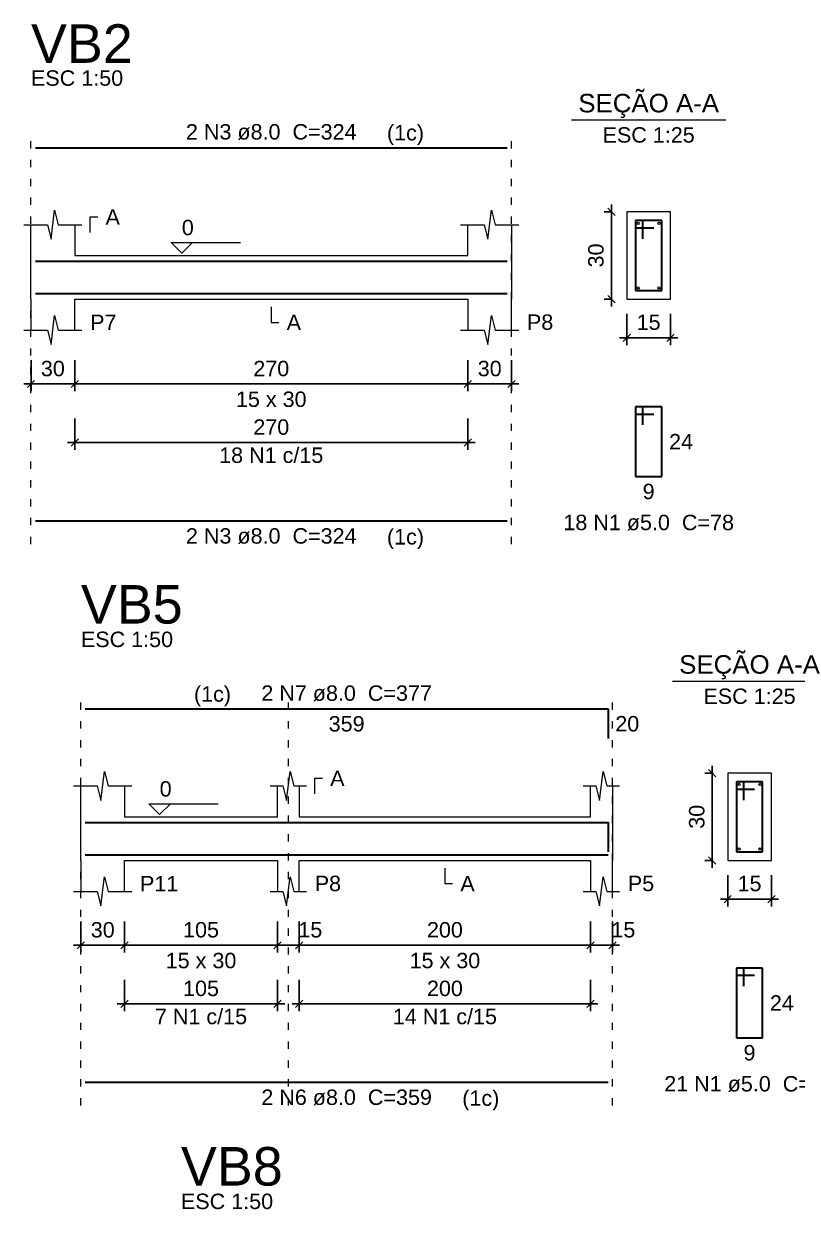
# Model space of a CAD drawing. Header units: millimetres. Extents: x 0 to 619, y -40 to 53.
# Drawn here: x 239.21 to 249.83, y -18.26 to -1.98 of the extents above; entities that cross this region are included whole.
import ezdxf

# ---------------------------------------------------------------- set-up
doc = ezdxf.new("R2010")
doc.units = ezdxf.units.MM
doc.linetypes.add('DOT2', pattern=[3.175, 0, -3.175])
for name, color, linetype, lineweight in [('DT-Barras na forma', 2, 'Continuous', 30), ('DT-Barras no corte', 5, 'Continuous', 5), ('DT-Barras rebatidas', 2, 'Continuous', 30), ('DT-Cotas', 9, 'Continuous', 5), ('DT-Forma', 5, 'Continuous', 5), ('DT-Pontilhado', 9, 'DOT2', 5), ('DT-Textos', 7, 'Continuous', 5), ('DT-Título', 3, 'Continuous', 20)]:
    doc.layers.add(name, color=color, linetype=linetype, lineweight=lineweight)
doc.styles.add('Arial', font='arial.ttf')
doc.styles.get("Standard").update_dxf_attribs({"font": 'arial.ttf'})
doc.dimstyles.new('UM_25.000000', dxfattribs={"dimtxt": 0.18, "dimasz": 0.1, "dimexe": 0.1, "dimexo": 0.2, "dimgap": 0, "dimtad": 1, "dimtih": 1, "dimtoh": 1, "dimdec": 1, "dimlfac": 25, "dimzin": 0, "dimdsep": 46, "dimtxsty": 'Standard', "dimblk": 'CLOSED', "dimblk1": 'CLOSED', "dimblk2": 'CLOSED', "dimcen": 0.09, "dimdle": 0.1, "dimadec": 1, "dimazin": 2, "dimtfac": 1, "dimtdec": 4, "dimtofl": 0, "dimtmove": 0, "dimatfit": 3, "dimldrblk": 'CLOSED', "dimfxl": 1, "dimtolj": 1, "dimarcsym": 0})
doc.dimstyles.new('UM_50.000000', dxfattribs={"dimtxt": 0.18, "dimasz": 0.1, "dimexe": 0.1, "dimexo": 0.2, "dimgap": 0, "dimtad": 1, "dimtih": 1, "dimtoh": 1, "dimdec": 1, "dimlfac": 50, "dimzin": 0, "dimdsep": 46, "dimtxsty": 'Standard', "dimblk": 'CLOSED', "dimblk1": 'CLOSED', "dimblk2": 'CLOSED', "dimcen": 0.09, "dimdle": 0.1, "dimadec": 1, "dimazin": 2, "dimtfac": 1, "dimtdec": 4, "dimtofl": 0, "dimtmove": 0, "dimatfit": 3, "dimldrblk": 'CLOSED', "dimfxl": 1, "dimtolj": 1, "dimarcsym": 0})

# ---------------------------------------------------------------- blocks, each defined once
blk = doc.blocks.new('_OBLIQUE')
at = {"color": 0, "linetype": 'ByBlock', "lineweight": -2}
blk.add_line((-0.5, -0.5), (0.5, 0.5), dxfattribs=at)
blk = doc.blocks.new('*D271')
at = {"layer": 'Defpoints', "color": 0, "transparency": 16777216}
for p in [(239.309, -6.395), (239.909, -6.395), (239.909, -6.924)]:
    blk.add_point(p, dxfattribs=at)
at = {"layer": 'DT-Cotas', "color": 0, "lineweight": -2, "transparency": 16777216}
for p, q in [((239.309, -6.595), (239.309, -7.024)), ((239.909, -6.595), (239.909, -7.024)), ((239.209, -6.924), (240.009, -6.924))]:
    blk.add_line(p, q, dxfattribs=at)
at = {"layer": 'DT-Cotas', "color": 0, "lineweight": -2, "transparency": 16777216, "xscale": 0.1, "yscale": 0.1, "zscale": 0.1, "rotation": 180}
blk.add_blockref('_OBLIQUE', (239.309, -6.924), dxfattribs=at)
at = {"layer": 'DT-Cotas', "color": 0, "lineweight": -2, "transparency": 16777216, "xscale": 0.1, "yscale": 0.1, "zscale": 0.1}
blk.add_blockref('_OBLIQUE', (239.909, -6.924), dxfattribs=at)
at = {"layer": 'DT-Cotas', "transparency": 16777216, "insert": (239.609, -6.713), "char_height": 0.2118, "attachment_point": 5, "rotation": 0.0057, "style": 'Arial'}
blk.add_mtext('\\A1;30', dxfattribs=at)
blk = doc.blocks.new('*D272')
at = {"layer": 'Defpoints', "color": 0, "transparency": 16777216}
for p in [(239.909, -6.395), (245.309, -6.395), (245.309, -6.924)]:
    blk.add_point(p, dxfattribs=at)
at = {"layer": 'DT-Cotas', "color": 0, "lineweight": -2, "transparency": 16777216}
for p, q in [((239.909, -6.595), (239.909, -7.024)), ((245.309, -6.595), (245.309, -7.024)), ((239.809, -6.924), (245.409, -6.924))]:
    blk.add_line(p, q, dxfattribs=at)
at = {"layer": 'DT-Cotas', "color": 0, "lineweight": -2, "transparency": 16777216, "xscale": 0.1, "yscale": 0.1, "zscale": 0.1, "rotation": 180}
blk.add_blockref('_OBLIQUE', (239.909, -6.924), dxfattribs=at)
at = {"layer": 'DT-Cotas', "color": 0, "lineweight": -2, "transparency": 16777216, "xscale": 0.1, "yscale": 0.1, "zscale": 0.1}
blk.add_blockref('_OBLIQUE', (245.309, -6.924), dxfattribs=at)
at = {"layer": 'DT-Cotas', "transparency": 16777216, "insert": (242.609, -6.713), "char_height": 0.2118, "attachment_point": 5, "rotation": 0.0057, "style": 'Arial'}
blk.add_mtext('\\A1;270', dxfattribs=at)
blk = doc.blocks.new('*D273')
at = {"layer": 'Defpoints', "color": 0, "transparency": 16777216}
for p in [(245.309, -6.395), (245.909, -6.395), (245.909, -6.924)]:
    blk.add_point(p, dxfattribs=at)
at = {"layer": 'DT-Cotas', "color": 0, "lineweight": -2, "transparency": 16777216}
for p, q in [((245.309, -6.595), (245.309, -7.024)), ((245.909, -6.595), (245.909, -7.024)), ((245.209, -6.924), (246.009, -6.924))]:
    blk.add_line(p, q, dxfattribs=at)
at = {"layer": 'DT-Cotas', "color": 0, "lineweight": -2, "transparency": 16777216, "xscale": 0.1, "yscale": 0.1, "zscale": 0.1, "rotation": 180}
blk.add_blockref('_OBLIQUE', (245.309, -6.924), dxfattribs=at)
at = {"layer": 'DT-Cotas', "color": 0, "lineweight": -2, "transparency": 16777216, "xscale": 0.1, "yscale": 0.1, "zscale": 0.1}
blk.add_blockref('_OBLIQUE', (245.909, -6.924), dxfattribs=at)
at = {"layer": 'DT-Cotas', "transparency": 16777216, "insert": (245.609, -6.713), "char_height": 0.2118, "attachment_point": 5, "rotation": 0.0057, "style": 'Arial'}
blk.add_mtext('\\A1;30', dxfattribs=at)
blk = doc.blocks.new('*D274')
at = {"layer": 'Defpoints', "color": 0, "transparency": 16777216}
for p in [(247.281, -4.559), (247.492, -4.559), (247.492, -5.759)]:
    blk.add_point(p, dxfattribs=at)
at = {"layer": 'DT-Cotas', "color": 0, "lineweight": -2, "transparency": 16777216}
for p, q in [((247.281, -5.859), (247.281, -4.459)), ((247.292, -4.559), (247.181, -4.559)), ((247.292, -5.759), (247.181, -5.759))]:
    blk.add_line(p, q, dxfattribs=at)
at = {"layer": 'DT-Cotas', "color": 0, "lineweight": -2, "transparency": 16777216, "xscale": 0.1, "yscale": 0.1, "zscale": 0.1}
for p, rotation in [((247.281, -4.559), 90), ((247.281, -5.759), 270)]:
    blk.add_blockref('_OBLIQUE', p, dxfattribs=dict(at, rotation=rotation))
at = {"layer": 'DT-Cotas', "transparency": 16777216, "insert": (247.069, -5.159), "char_height": 0.2118, "attachment_point": 5, "rotation": 90, "style": 'Arial'}
blk.add_mtext('\\A1;30', dxfattribs=at)
blk = doc.blocks.new('*D275')
at = {"layer": 'Defpoints', "color": 0, "transparency": 16777216}
for p in [(247.492, -5.759), (248.092, -5.759), (248.092, -6.289)]:
    blk.add_point(p, dxfattribs=at)
at = {"layer": 'DT-Cotas', "color": 0, "lineweight": -2, "transparency": 16777216}
for p, q in [((247.492, -5.959), (247.492, -6.389)), ((248.092, -5.959), (248.092, -6.389)), ((247.392, -6.289), (248.192, -6.289))]:
    blk.add_line(p, q, dxfattribs=at)
at = {"layer": 'DT-Cotas', "color": 0, "lineweight": -2, "transparency": 16777216, "xscale": 0.1, "yscale": 0.1, "zscale": 0.1, "rotation": 180}
blk.add_blockref('_OBLIQUE', (247.492, -6.289), dxfattribs=at)
at = {"layer": 'DT-Cotas', "color": 0, "lineweight": -2, "transparency": 16777216, "xscale": 0.1, "yscale": 0.1, "zscale": 0.1}
blk.add_blockref('_OBLIQUE', (248.092, -6.289), dxfattribs=at)
at = {"layer": 'DT-Cotas', "transparency": 16777216, "insert": (247.792, -6.077), "char_height": 0.2118, "attachment_point": 5, "rotation": 0.0057, "style": 'Arial'}
blk.add_mtext('\\A1;15', dxfattribs=at)
blk = doc.blocks.new('*D276')
at = {"layer": 'Defpoints', "color": 0, "transparency": 16777216}
for p in [(239.909, -7.2), (245.309, -7.2), (245.309, -7.729)]:
    blk.add_point(p, dxfattribs=at)
at = {"layer": 'DT-Cotas', "color": 0, "lineweight": -2, "transparency": 16777216}
for p, q in [((239.909, -7.4), (239.909, -7.829)), ((245.309, -7.4), (245.309, -7.829)), ((239.809, -7.729), (245.409, -7.729))]:
    blk.add_line(p, q, dxfattribs=at)
at = {"layer": 'DT-Cotas', "color": 0, "lineweight": -2, "transparency": 16777216, "xscale": 0.1, "yscale": 0.1, "zscale": 0.1, "rotation": 180}
blk.add_blockref('_OBLIQUE', (239.909, -7.729), dxfattribs=at)
at = {"layer": 'DT-Cotas', "color": 0, "lineweight": -2, "transparency": 16777216, "xscale": 0.1, "yscale": 0.1, "zscale": 0.1}
blk.add_blockref('_OBLIQUE', (245.309, -7.729), dxfattribs=at)
at = {"layer": 'DT-Cotas', "transparency": 16777216, "insert": (242.609, -7.517), "char_height": 0.2118, "attachment_point": 5, "rotation": 0.0057, "style": 'Arial'}
blk.add_mtext('\\A1;270', dxfattribs=at)
blk = doc.blocks.new('*D606')
at = {"layer": 'Defpoints', "color": 0, "transparency": 16777216}
for p in [(239.994, -14.104), (240.594, -14.104), (240.594, -14.633)]:
    blk.add_point(p, dxfattribs=at)
at = {"layer": 'DT-Cotas', "color": 0, "lineweight": -2, "transparency": 16777216}
for p, q in [((239.994, -14.304), (239.994, -14.733)), ((240.594, -14.304), (240.594, -14.733)), ((239.894, -14.633), (240.694, -14.633))]:
    blk.add_line(p, q, dxfattribs=at)
at = {"layer": 'DT-Cotas', "color": 0, "lineweight": -2, "transparency": 16777216, "xscale": 0.1, "yscale": 0.1, "zscale": 0.1, "rotation": 180}
blk.add_blockref('_OBLIQUE', (239.994, -14.633), dxfattribs=at)
at = {"layer": 'DT-Cotas', "color": 0, "lineweight": -2, "transparency": 16777216, "xscale": 0.1, "yscale": 0.1, "zscale": 0.1}
blk.add_blockref('_OBLIQUE', (240.594, -14.633), dxfattribs=at)
at = {"layer": 'DT-Cotas', "transparency": 16777216, "insert": (240.294, -14.421), "char_height": 0.2118, "attachment_point": 5, "rotation": 0.0057, "style": 'Arial'}
blk.add_mtext('\\A1;30', dxfattribs=at)
blk = doc.blocks.new('*D607')
at = {"layer": 'Defpoints', "color": 0, "transparency": 16777216}
for p in [(240.594, -14.104), (242.694, -14.104), (242.694, -14.633)]:
    blk.add_point(p, dxfattribs=at)
at = {"layer": 'DT-Cotas', "color": 0, "lineweight": -2, "transparency": 16777216}
for p, q in [((240.594, -14.304), (240.594, -14.733)), ((242.694, -14.304), (242.694, -14.733)), ((240.494, -14.633), (242.794, -14.633))]:
    blk.add_line(p, q, dxfattribs=at)
at = {"layer": 'DT-Cotas', "color": 0, "lineweight": -2, "transparency": 16777216, "xscale": 0.1, "yscale": 0.1, "zscale": 0.1, "rotation": 180}
blk.add_blockref('_OBLIQUE', (240.594, -14.633), dxfattribs=at)
at = {"layer": 'DT-Cotas', "color": 0, "lineweight": -2, "transparency": 16777216, "xscale": 0.1, "yscale": 0.1, "zscale": 0.1}
blk.add_blockref('_OBLIQUE', (242.694, -14.633), dxfattribs=at)
at = {"layer": 'DT-Cotas', "transparency": 16777216, "insert": (241.644, -14.421), "char_height": 0.2118, "attachment_point": 5, "rotation": 0.0057, "style": 'Arial'}
blk.add_mtext('\\A1;105', dxfattribs=at)
blk = doc.blocks.new('*D608')
at = {"layer": 'Defpoints', "color": 0, "transparency": 16777216}
for p in [(242.694, -14.104), (242.994, -14.104), (242.994, -14.633)]:
    blk.add_point(p, dxfattribs=at)
at = {"layer": 'DT-Cotas', "color": 0, "lineweight": -2, "transparency": 16777216}
for p, q in [((242.694, -14.304), (242.694, -14.733)), ((242.994, -14.304), (242.994, -14.733)), ((242.594, -14.633), (243.094, -14.633))]:
    blk.add_line(p, q, dxfattribs=at)
at = {"layer": 'DT-Cotas', "color": 0, "lineweight": -2, "transparency": 16777216, "xscale": 0.1, "yscale": 0.1, "zscale": 0.1, "rotation": 180}
blk.add_blockref('_OBLIQUE', (242.694, -14.633), dxfattribs=at)
at = {"layer": 'DT-Cotas', "color": 0, "lineweight": -2, "transparency": 16777216, "xscale": 0.1, "yscale": 0.1, "zscale": 0.1}
blk.add_blockref('_OBLIQUE', (242.994, -14.633), dxfattribs=at)
at = {"layer": 'DT-Cotas', "transparency": 16777216, "insert": (243.145, -14.421), "char_height": 0.2118, "attachment_point": 5, "rotation": 0.0057, "style": 'Arial'}
blk.add_mtext('\\A1;15', dxfattribs=at)
blk = doc.blocks.new('*D609')
at = {"layer": 'Defpoints', "color": 0, "transparency": 16777216}
for p in [(242.994, -14.104), (246.994, -14.104), (246.994, -14.633)]:
    blk.add_point(p, dxfattribs=at)
at = {"layer": 'DT-Cotas', "color": 0, "lineweight": -2, "transparency": 16777216}
for p, q in [((242.994, -14.304), (242.994, -14.733)), ((246.994, -14.304), (246.994, -14.733)), ((242.894, -14.633), (247.094, -14.633))]:
    blk.add_line(p, q, dxfattribs=at)
at = {"layer": 'DT-Cotas', "color": 0, "lineweight": -2, "transparency": 16777216, "xscale": 0.1, "yscale": 0.1, "zscale": 0.1, "rotation": 180}
blk.add_blockref('_OBLIQUE', (242.994, -14.633), dxfattribs=at)
at = {"layer": 'DT-Cotas', "color": 0, "lineweight": -2, "transparency": 16777216, "xscale": 0.1, "yscale": 0.1, "zscale": 0.1}
blk.add_blockref('_OBLIQUE', (246.994, -14.633), dxfattribs=at)
at = {"layer": 'DT-Cotas', "transparency": 16777216, "insert": (244.994, -14.421), "char_height": 0.2118, "attachment_point": 5, "rotation": 0.0057, "style": 'Arial'}
blk.add_mtext('\\A1;200', dxfattribs=at)
blk = doc.blocks.new('*D610')
at = {"layer": 'Defpoints', "color": 0, "transparency": 16777216}
for p in [(246.994, -14.104), (247.294, -14.104), (247.294, -14.633)]:
    blk.add_point(p, dxfattribs=at)
at = {"layer": 'DT-Cotas', "color": 0, "lineweight": -2, "transparency": 16777216}
for p, q in [((246.994, -14.304), (246.994, -14.733)), ((247.294, -14.304), (247.294, -14.733)), ((246.894, -14.633), (247.394, -14.633))]:
    blk.add_line(p, q, dxfattribs=at)
at = {"layer": 'DT-Cotas', "color": 0, "lineweight": -2, "transparency": 16777216, "xscale": 0.1, "yscale": 0.1, "zscale": 0.1, "rotation": 180}
blk.add_blockref('_OBLIQUE', (246.994, -14.633), dxfattribs=at)
at = {"layer": 'DT-Cotas', "color": 0, "lineweight": -2, "transparency": 16777216, "xscale": 0.1, "yscale": 0.1, "zscale": 0.1}
blk.add_blockref('_OBLIQUE', (247.294, -14.633), dxfattribs=at)
at = {"layer": 'DT-Cotas', "transparency": 16777216, "insert": (247.445, -14.421), "char_height": 0.2118, "attachment_point": 5, "rotation": 0.0057, "style": 'Arial'}
blk.add_mtext('\\A1;15', dxfattribs=at)
blk = doc.blocks.new('*D565')
at = {"layer": 'Defpoints', "color": 0, "transparency": 16777216}
for p in [(248.666, -12.268), (248.878, -12.268), (248.878, -13.468)]:
    blk.add_point(p, dxfattribs=at)
at = {"layer": 'DT-Cotas', "color": 0, "lineweight": -2, "transparency": 16777216}
for p, q in [((248.666, -13.568), (248.666, -12.168)), ((248.678, -12.268), (248.566, -12.268)), ((248.678, -13.468), (248.566, -13.468))]:
    blk.add_line(p, q, dxfattribs=at)
at = {"layer": 'DT-Cotas', "color": 0, "lineweight": -2, "transparency": 16777216, "xscale": 0.1, "yscale": 0.1, "zscale": 0.1}
for p, rotation in [((248.666, -12.268), 90), ((248.666, -13.468), 270)]:
    blk.add_blockref('_OBLIQUE', p, dxfattribs=dict(at, rotation=rotation))
at = {"layer": 'DT-Cotas', "transparency": 16777216, "insert": (248.454, -12.868), "char_height": 0.2118, "attachment_point": 5, "rotation": 90, "style": 'Arial'}
blk.add_mtext('\\A1;30', dxfattribs=at)
blk = doc.blocks.new('*D566')
at = {"layer": 'Defpoints', "color": 0, "transparency": 16777216}
for p in [(248.878, -13.468), (249.478, -13.468), (249.478, -13.998)]:
    blk.add_point(p, dxfattribs=at)
at = {"layer": 'DT-Cotas', "color": 0, "lineweight": -2, "transparency": 16777216}
for p, q in [((248.878, -13.668), (248.878, -14.098)), ((249.478, -13.668), (249.478, -14.098)), ((248.778, -13.998), (249.578, -13.998))]:
    blk.add_line(p, q, dxfattribs=at)
at = {"layer": 'DT-Cotas', "color": 0, "lineweight": -2, "transparency": 16777216, "xscale": 0.1, "yscale": 0.1, "zscale": 0.1, "rotation": 180}
blk.add_blockref('_OBLIQUE', (248.878, -13.998), dxfattribs=at)
at = {"layer": 'DT-Cotas', "color": 0, "lineweight": -2, "transparency": 16777216, "xscale": 0.1, "yscale": 0.1, "zscale": 0.1}
blk.add_blockref('_OBLIQUE', (249.478, -13.998), dxfattribs=at)
at = {"layer": 'DT-Cotas', "transparency": 16777216, "insert": (249.178, -13.786), "char_height": 0.2118, "attachment_point": 5, "rotation": 0.0057, "style": 'Arial'}
blk.add_mtext('\\A1;15', dxfattribs=at)
blk = doc.blocks.new('*D567')
at = {"layer": 'Defpoints', "color": 0, "transparency": 16777216}
for p in [(240.594, -14.909), (242.694, -14.909), (242.694, -15.438)]:
    blk.add_point(p, dxfattribs=at)
at = {"layer": 'DT-Cotas', "color": 0, "lineweight": -2, "transparency": 16777216}
for p, q in [((240.594, -15.109), (240.594, -15.538)), ((242.694, -15.109), (242.694, -15.538)), ((240.494, -15.438), (242.794, -15.438))]:
    blk.add_line(p, q, dxfattribs=at)
at = {"layer": 'DT-Cotas', "color": 0, "lineweight": -2, "transparency": 16777216, "xscale": 0.1, "yscale": 0.1, "zscale": 0.1, "rotation": 180}
blk.add_blockref('_OBLIQUE', (240.594, -15.438), dxfattribs=at)
at = {"layer": 'DT-Cotas', "color": 0, "lineweight": -2, "transparency": 16777216, "xscale": 0.1, "yscale": 0.1, "zscale": 0.1}
blk.add_blockref('_OBLIQUE', (242.694, -15.438), dxfattribs=at)
at = {"layer": 'DT-Cotas', "transparency": 16777216, "insert": (241.644, -15.226), "char_height": 0.2118, "attachment_point": 5, "rotation": 0.0057, "style": 'Arial'}
blk.add_mtext('\\A1;105', dxfattribs=at)
blk = doc.blocks.new('*D568')
at = {"layer": 'Defpoints', "color": 0, "transparency": 16777216}
for p in [(242.994, -14.909), (246.994, -14.909), (246.994, -15.438)]:
    blk.add_point(p, dxfattribs=at)
at = {"layer": 'DT-Cotas', "color": 0, "lineweight": -2, "transparency": 16777216}
for p, q in [((242.994, -15.109), (242.994, -15.538)), ((246.994, -15.109), (246.994, -15.538)), ((242.894, -15.438), (247.094, -15.438))]:
    blk.add_line(p, q, dxfattribs=at)
at = {"layer": 'DT-Cotas', "color": 0, "lineweight": -2, "transparency": 16777216, "xscale": 0.1, "yscale": 0.1, "zscale": 0.1, "rotation": 180}
blk.add_blockref('_OBLIQUE', (242.994, -15.438), dxfattribs=at)
at = {"layer": 'DT-Cotas', "color": 0, "lineweight": -2, "transparency": 16777216, "xscale": 0.1, "yscale": 0.1, "zscale": 0.1}
blk.add_blockref('_OBLIQUE', (246.994, -15.438), dxfattribs=at)
at = {"layer": 'DT-Cotas', "transparency": 16777216, "insert": (244.994, -15.226), "char_height": 0.2118, "attachment_point": 5, "rotation": 0.0057, "style": 'Arial'}
blk.add_mtext('\\A1;200', dxfattribs=at)

msp = doc.modelspace()

# ---------------------------------------------------------------- linework, layer by layer
at = {"layer": 'DT-Barras na forma'}
for p, q in [((247.7125, -4.6795), (247.6125, -4.6795)), ((247.6125, -4.6795), (247.6125, -5.6395)), ((247.9725, -4.6795), (247.6125, -4.6795)), ((247.6125, -4.6795), (247.6125, -4.7795)), ((247.7125, -4.9295), (247.7125, -4.6795)), ((247.9725, -5.6395), (247.9725, -4.6795)), ((247.6125, -4.7795), (247.8625, -4.7795)), ((247.6125, -5.6395), (247.9725, -5.6395)), ((249.0979, -12.3883), (248.9979, -12.3883)), ((248.9979, -12.3883), (248.9979, -13.3483)), ((249.3579, -12.3883), (248.9979, -12.3883)), ((248.9979, -12.3883), (248.9979, -12.4883)), ((248.9979, -12.4883), (249.2479, -12.4883)), ((249.0979, -12.6383), (249.0979, -12.3883)), ((249.3579, -13.3483), (249.3579, -12.3883)), ((248.9979, -13.3483), (249.3579, -13.3483))]:
    msp.add_line(p, q, dxfattribs=at)
for points in [[(239.3686, -5.2375), (245.8486, -5.2375)], [(239.3686, -5.6815), (245.8486, -5.6815)], [(240.0541, -12.9463), (247.2341, -12.9463), (247.2341, -13.351)], [(240.0541, -13.3903), (247.2341, -13.3903)]]:
    msp.add_lwpolyline(points, dxfattribs=at)
at = {"layer": 'DT-Barras no corte'}
for centre in [(247.6485, -4.7155), (247.9365, -4.7155), (247.6485, -5.6035), (247.9365, -5.6035), (249.0339, -12.4243), (249.3219, -12.4243), (249.0339, -13.3123), (249.3219, -13.3123)]:
    msp.add_circle(centre, 0.016, dxfattribs=at)
at = {"layer": 'DT-Barras rebatidas'}
for p, q in [((239.3686, -3.6785), (245.8486, -3.6785)), ((247.7125, -7.2362), (247.6125, -7.2362)), ((247.6125, -7.2362), (247.6125, -8.1962)), ((247.9725, -7.2362), (247.6125, -7.2362)), ((247.6125, -7.2362), (247.6125, -7.3362)), ((247.7125, -7.4862), (247.7125, -7.2362)), ((247.9725, -8.1962), (247.9725, -7.2362)), ((247.6125, -7.3362), (247.8625, -7.3362)), ((247.6125, -8.1962), (247.9725, -8.1962)), ((239.3686, -8.8043), (245.8486, -8.8043)), ((240.0541, -11.3873), (247.2341, -11.3873)), ((247.2341, -11.3873), (247.2341, -11.792)), ((249.0979, -14.945), (248.9979, -14.945)), ((248.9979, -14.945), (248.9979, -15.905)), ((249.3579, -14.945), (248.9979, -14.945)), ((248.9979, -14.945), (248.9979, -15.045)), ((249.0979, -15.195), (249.0979, -14.945)), ((249.3579, -15.905), (249.3579, -14.945)), ((248.9979, -15.045), (249.2479, -15.045)), ((248.9979, -15.905), (249.3579, -15.905)), ((240.0541, -16.5132), (247.2341, -16.5132))]:
    msp.add_line(p, q, dxfattribs=at)
at = {"layer": 'DT-Forma'}
for p, q in [((239.5836, -4.9359), (239.6336, -4.5359)), ((239.6336, -4.5359), (239.6836, -4.7359)), ((245.5836, -4.9359), (245.6336, -4.5359)), ((245.6336, -4.5359), (245.6836, -4.7359)), ((248.0925, -4.5595), (247.4925, -4.5595)), ((247.4925, -4.5595), (247.4925, -5.7595)), ((248.0925, -5.7595), (248.0925, -4.5595)), ((239.2086, -4.7359), (239.5336, -4.7359)), ((239.3086, -5.1595), (239.3086, -4.7359)), ((239.5336, -4.7359), (239.5836, -4.9359)), ((239.6836, -4.7359), (240.0086, -4.7359)), ((239.9086, -4.7359), (239.9086, -5.1595)), ((245.2086, -4.7359), (245.5336, -4.7359)), ((245.3086, -5.1595), (245.3086, -4.7359)), ((245.5336, -4.7359), (245.5836, -4.9359)), ((245.6836, -4.7359), (246.0086, -4.7359)), ((245.9086, -4.7359), (245.9086, -5.1595)), ((239.9086, -5.1595), (245.3086, -5.1595)), ((239.3086, -5.7595), (239.3086, -6.1831)), ((239.9086, -6.1831), (239.9086, -5.7595)), ((239.9086, -5.7595), (245.3086, -5.7595)), ((245.3086, -5.7595), (245.3086, -6.1831)), ((245.9086, -6.1831), (245.9086, -5.7595)), ((247.4925, -5.7595), (248.0925, -5.7595)), ((239.5836, -6.3831), (239.6336, -5.9831)), ((239.6336, -5.9831), (239.6836, -6.1831)), ((245.5836, -6.3831), (245.6336, -5.9831)), ((245.6336, -5.9831), (245.6836, -6.1831)), ((239.2086, -6.1831), (239.5336, -6.1831)), ((239.5336, -6.1831), (239.5836, -6.3831)), ((239.6836, -6.1831), (240.0086, -6.1831)), ((245.2086, -6.1831), (245.5336, -6.1831)), ((245.5336, -6.1831), (245.5836, -6.3831)), ((245.6836, -6.1831), (246.0086, -6.1831)), ((240.2691, -12.6447), (240.3191, -12.2447)), ((240.3191, -12.2447), (240.3691, -12.4447)), ((242.8191, -12.6447), (242.8691, -12.2447)), ((242.8691, -12.2447), (242.9191, -12.4447)), ((247.1191, -12.6447), (247.1691, -12.2447)), ((247.1691, -12.2447), (247.2191, -12.4447)), ((249.4779, -12.2683), (248.8779, -12.2683)), ((248.8779, -12.2683), (248.8779, -13.4683)), ((249.4779, -13.4683), (249.4779, -12.2683)), ((239.8941, -12.4447), (240.2191, -12.4447)), ((239.9941, -12.8683), (239.9941, -12.4447)), ((240.2191, -12.4447), (240.2691, -12.6447)), ((240.3691, -12.4447), (240.6941, -12.4447)), ((240.5941, -12.4447), (240.5941, -12.8683)), ((242.5941, -12.4447), (242.7691, -12.4447)), ((242.6941, -12.8683), (242.6941, -12.4447)), ((242.7691, -12.4447), (242.8191, -12.6447)), ((242.9191, -12.4447), (243.0941, -12.4447)), ((242.9941, -12.4447), (242.9941, -12.8683)), ((246.8941, -12.4447), (247.0691, -12.4447)), ((246.9941, -12.8683), (246.9941, -12.4447)), ((247.0691, -12.4447), (247.1191, -12.6447)), ((247.2191, -12.4447), (247.3941, -12.4447)), ((247.2941, -12.4447), (247.2941, -12.8683)), ((240.5941, -12.8683), (242.6941, -12.8683)), ((242.9941, -12.8683), (246.9941, -12.8683)), ((239.9941, -13.4683), (239.9941, -13.8919)), ((240.5941, -13.8919), (240.5941, -13.4683)), ((240.5941, -13.4683), (242.6941, -13.4683)), ((242.6941, -13.4683), (242.6941, -13.8919)), ((242.9941, -13.8919), (242.9941, -13.4683)), ((242.9941, -13.4683), (246.9941, -13.4683)), ((246.9941, -13.4683), (246.9941, -13.8919)), ((247.2941, -13.8919), (247.2941, -13.4683)), ((248.8779, -13.4683), (249.4779, -13.4683)), ((240.2691, -14.0919), (240.3191, -13.6919)), ((240.3191, -13.6919), (240.3691, -13.8919)), ((242.8191, -14.0919), (242.8691, -13.6919)), ((242.8691, -13.6919), (242.9191, -13.8919)), ((247.1191, -14.0919), (247.1691, -13.6919)), ((247.1691, -13.6919), (247.2191, -13.8919)), ((239.8941, -13.8919), (240.2191, -13.8919)), ((240.2191, -13.8919), (240.2691, -14.0919)), ((240.3691, -13.8919), (240.6941, -13.8919)), ((242.5941, -13.8919), (242.7691, -13.8919)), ((242.7691, -13.8919), (242.8191, -14.0919)), ((242.9191, -13.8919), (243.0941, -13.8919)), ((246.8941, -13.8919), (247.0691, -13.8919)), ((247.0691, -13.8919), (247.1191, -14.0919)), ((247.2191, -13.8919), (247.3941, -13.8919))]:
    msp.add_line(p, q, dxfattribs=at)
at = {"layer": 'DT-Forma', "linetype": 'Continuous'}
for p, q in [((239.3086, -5.7595), (239.3086, -5.1595)), ((245.9086, -5.1595), (245.9086, -5.7595)), ((239.9941, -13.4683), (239.9941, -12.8683)), ((247.2941, -12.8683), (247.2941, -13.4683))]:
    msp.add_line(p, q, dxfattribs=at)
at = {"layer": 'DT-Pontilhado', "ltscale": 0.05}
for p, q in [((239.3086, -9.122), (239.3086, -3.4667)), ((245.9086, -9.122), (245.9086, -3.4667)), ((239.9941, -16.8309), (239.9941, -11.1755)), ((242.8441, -16.8309), (242.8441, -11.1755)), ((247.2941, -16.8309), (247.2941, -11.1755))]:
    msp.add_line(p, q, dxfattribs=at)
at = {"layer": 'DT-Textos'}
for p, q in [((246.7335, -3.2946), (248.8515, -3.2946)), ((248.1189, -11.0034), (250.2369, -11.0034))]:
    msp.add_line(p, q, dxfattribs=at)
for points in [[(240.1204, -4.8418), (240.1204, -4.63), (240.2263, -4.63)], [(241.5286, -4.9795), (241.3804, -5.1277), (241.2321, -4.9795), (242.1852, -4.9795)], [(242.6086, -5.8654), (242.6086, -6.0772), (242.7145, -6.0772)], [(243.2059, -12.5506), (243.2059, -12.3388), (243.3118, -12.3388)], [(241.2241, -12.6883), (241.0758, -12.8366), (240.9276, -12.6883), (241.8807, -12.6883)], [(244.9941, -13.5742), (244.9941, -13.786), (245.1, -13.786)]]:
    msp.add_lwpolyline(points, dxfattribs=at)

# ---------------------------------------------------------------- texts
at = {"layer": 'DT-Barras rebatidas', "color": 7, "char_height": 0.2118, "line_spacing_factor": 0.9, "style": 'Arial'}
for s, insert, width, attachment_point in [('2 N3 ø8.0  C=324', (242.6086, -3.5722), 4.06656, 8), ('24', (248.0726, -7.6103), 0.90832, 1), ('18 N1 c/15', (242.6086, -8.0109), 2.5416, 8), ('9', (247.7925, -8.2935), 0.65416, 2), ('18 N1 ø5.0  C=78', (247.7926, -8.9372), 4.06656, 8), ('2 N3 ø8.0  C=324', (242.6086, -9.1222), 4.06656, 8), ('2 N7 ø8.0  C=377', (243.6441, -11.281), 4.06656, 8), ('359', (243.6441, -11.4846), 1.16248, 2), ('20', (247.3341, -11.4838), 0.90832, 1), ('24', (249.458, -15.3191), 0.90832, 1), ('7 N1 c/15', (241.6441, -15.7198), 2.28744, 8), ('14 N1 c/15', (244.9941, -15.7198), 2.5416, 8), ('9', (249.1779, -16.0023), 0.65416, 2), ('21 N1 ø5.0  C=78', (249.1781, -16.646), 4.06656, 8), ('2 N6 ø8.0  C=359', (243.6441, -16.831), 4.06656, 8)]:
    msp.add_mtext(s, dxfattribs=dict(at, insert=insert, width=width, attachment_point=attachment_point))
at = {"layer": 'DT-Textos', "line_spacing_factor": 0.798, "style": 'Arial'}
for s, insert, char_height, width, attachment_point in [('ESC 1:50', (239.3086, -2.8312), 0.2118, 2.03328, 7), ('SEÇÃO A-A', (247.7926, -3.2721), 0.25416, 2.744928, 8), ('(1c)', (244.1976, -3.6421), 0.2118, 1.01664, 7), ('ESC 1:25', (247.7926, -3.6122), 0.2118, 2.03328, 8), ('A', (240.3326, -4.7362), 0.2118, 0.25416, 7), ('0', (241.3806, -4.8842), 0.2118, 0.25416, 7), ('P7', (240.1206, -6.1832), 0.2118, 0.50832, 7), ('A', (242.8206, -6.1832), 0.2118, 0.25416, 7), ('P8', (246.1206, -6.1832), 0.2118, 0.50832, 7), ('15 x 30', (242.6086, -7.2422), 0.2118, 1.77912, 8), ('(1c)', (244.1976, -9.1921), 0.2118, 1.01664, 7), ('ESC 1:50', (239.9941, -10.54), 0.2118, 2.03328, 7), ('SEÇÃO A-A', (249.1781, -10.9809), 0.25416, 2.744928, 8), ('(1c)', (242.0561, -11.3509), 0.2118, 1.01664, 9), ('ESC 1:25', (249.1781, -11.321), 0.2118, 2.03328, 8), ('A', (243.4181, -12.445), 0.2118, 0.25416, 7), ('0', (241.0761, -12.593), 0.2118, 0.25416, 7), ('P8', (243.2061, -13.892), 0.2118, 0.50832, 7), ('P11', (240.8061, -13.892), 0.2118, 0.76248, 7), ('A', (245.2061, -13.892), 0.2118, 0.25416, 7), ('P5', (247.5061, -13.892), 0.2118, 0.50832, 7), ('15 x 30', (241.6441, -14.951), 0.2118, 1.77912, 8), ('15 x 30', (244.9941, -14.951), 0.2118, 1.77912, 8), ('(1c)', (245.2321, -16.9009), 0.2118, 1.01664, 7), ('ESC 1:50', (241.3682, -18.2583), 0.2118, 2.03328, 7)]:
    msp.add_mtext(s, dxfattribs=dict(at, insert=insert, char_height=char_height, width=width, attachment_point=attachment_point))
at = {"layer": 'DT-Título', "char_height": 0.5295, "width": 1.9062, "attachment_point": 7, "line_spacing_factor": 0.798, "style": 'Arial'}
for s, insert in [('VB2', (239.3086, -2.5134)), ('VB5', (239.9941, -10.2222)), ('VB8', (241.3682, -17.9404))]:
    msp.add_mtext(s, dxfattribs=dict(at, insert=insert))

# ---------------------------------------------------------------- dimensions: what is measured, and where the dimension line sits
at = {"layer": 'DT-Cotas'}
for base, p1, p2, picture, middle in [((247.2807, -4.5595), (247.4925, -5.7595), (247.4925, -4.5595), '*D274', (247.0689, -5.1595)), ((248.6661, -12.2683), (248.8779, -13.4683), (248.8779, -12.2683), '*D565', (248.4543, -12.8683))]:
    dim = msp.add_linear_dim(base=base, p1=p1, p2=p2, angle=90, dimstyle='UM_25.000000', override={"dimtxt": 0.2118, "dimasz": 0.1, "dimexe": 0.1, "dimexo": 0.2, "dimtad": 1, "dimtih": 0, "dimtoh": 0, "dimdec": 1, "dimlfac": 25, "dimzin": 8, "dimtxsty": 'Arial', "dimblk": 'OBLIQUE', "dimblk1": 'OBLIQUE', "dimblk2": 'OBLIQUE', "dimsah": 1, "dimdle": 0.1, "dimse1": 0, "dimse2": 0, "dimclrt": 256, "dimadec": 1, "dimazin": 3, "dimtmove": 2, "dimldrblk": 'OBLIQUE'}, dxfattribs=at)
    dim.commit()
    dim.dimension.update_dxf_attribs({"geometry": picture, "text_midpoint": middle, "dimtype": 160, "text_rotation": 90})
for base, p1, p2, dimstyle, override, picture, middle in [((248.0925, -6.289), (247.4925, -5.7595), (248.0925, -5.7595), 'UM_25.000000', {"dimtxt": 0.2118, "dimasz": 0.1, "dimexe": 0.1, "dimexo": 0.2, "dimtad": 1, "dimtih": 0, "dimtoh": 0, "dimdec": 1, "dimlfac": 25, "dimzin": 8, "dimtxsty": 'Arial', "dimblk": 'OBLIQUE', "dimblk1": 'OBLIQUE', "dimblk2": 'OBLIQUE', "dimsah": 1, "dimdle": 0.1, "dimse1": 0, "dimse2": 0, "dimclrt": 256, "dimadec": 1, "dimazin": 3, "dimtmove": 2, "dimldrblk": 'OBLIQUE'}, '*D275', (247.7925, -6.0772)), ((239.9086, -6.9244), (239.3086, -6.3949), (239.9086, -6.3949), 'UM_50.000000', {"dimtxt": 0.2118, "dimasz": 0.1, "dimexe": 0.1, "dimexo": 0.2, "dimtad": 1, "dimtih": 0, "dimtoh": 0, "dimdec": 1, "dimlfac": 50, "dimzin": 8, "dimtxsty": 'Arial', "dimblk": 'OBLIQUE', "dimblk1": 'OBLIQUE', "dimblk2": 'OBLIQUE', "dimsah": 1, "dimdle": 0.1, "dimse1": 0, "dimse2": 0, "dimclrt": 256, "dimadec": 1, "dimazin": 3, "dimtmove": 2, "dimldrblk": 'OBLIQUE'}, '*D271', (239.6086, -6.7126)), ((245.3086, -6.9244), (239.9086, -6.3949), (245.3086, -6.3949), 'UM_50.000000', {"dimtxt": 0.2118, "dimasz": 0.1, "dimexe": 0.1, "dimexo": 0.2, "dimtad": 1, "dimtih": 0, "dimtoh": 0, "dimdec": 1, "dimlfac": 50, "dimzin": 8, "dimtxsty": 'Arial', "dimblk": 'OBLIQUE', "dimblk1": 'OBLIQUE', "dimblk2": 'OBLIQUE', "dimsah": 1, "dimdle": 0.1, "dimse1": 0, "dimse2": 0, "dimclrt": 256, "dimadec": 1, "dimazin": 3, "dimtmove": 2, "dimldrblk": 'OBLIQUE'}, '*D272', (242.6086, -6.7126)), ((245.9086, -6.9244), (245.3086, -6.3949), (245.9086, -6.3949), 'UM_50.000000', {"dimtxt": 0.2118, "dimasz": 0.1, "dimexe": 0.1, "dimexo": 0.2, "dimtad": 1, "dimtih": 0, "dimtoh": 0, "dimdec": 1, "dimlfac": 50, "dimzin": 8, "dimtxsty": 'Arial', "dimblk": 'OBLIQUE', "dimblk1": 'OBLIQUE', "dimblk2": 'OBLIQUE', "dimsah": 1, "dimdle": 0.1, "dimse1": 0, "dimse2": 0, "dimclrt": 256, "dimadec": 1, "dimazin": 3, "dimtmove": 2, "dimldrblk": 'OBLIQUE'}, '*D273', (245.6086, -6.7126)), ((245.3086, -7.7292), (239.9086, -7.1997), (245.3086, -7.1997), 'UM_50.000000', {"dimtxt": 0.2118, "dimasz": 0.1, "dimexe": 0.1, "dimexo": 0.2, "dimtad": 1, "dimtih": 0, "dimtoh": 0, "dimdec": 1, "dimlfac": 50, "dimzin": 8, "dimtxsty": 'Arial', "dimblk": 'OBLIQUE', "dimblk1": 'OBLIQUE', "dimblk2": 'OBLIQUE', "dimsah": 1, "dimdle": 0.1, "dimse1": 0, "dimse2": 0, "dimclrt": 256, "dimadec": 1, "dimazin": 3, "dimtmove": 2, "dimldrblk": 'OBLIQUE'}, '*D276', (242.6086, -7.5174)), ((249.4779, -13.9978), (248.8779, -13.4683), (249.4779, -13.4683), 'UM_25.000000', {"dimtxt": 0.2118, "dimasz": 0.1, "dimexe": 0.1, "dimexo": 0.2, "dimtad": 1, "dimtih": 0, "dimtoh": 0, "dimdec": 1, "dimlfac": 25, "dimzin": 8, "dimtxsty": 'Arial', "dimblk": 'OBLIQUE', "dimblk1": 'OBLIQUE', "dimblk2": 'OBLIQUE', "dimsah": 1, "dimdle": 0.1, "dimse1": 0, "dimse2": 0, "dimclrt": 256, "dimadec": 1, "dimazin": 3, "dimtmove": 2, "dimldrblk": 'OBLIQUE'}, '*D566', (249.1779, -13.786)), ((240.5941, -14.6332), (239.9941, -14.1037), (240.5941, -14.1037), 'UM_50.000000', {"dimtxt": 0.2118, "dimasz": 0.1, "dimexe": 0.1, "dimexo": 0.2, "dimtad": 1, "dimtih": 0, "dimtoh": 0, "dimdec": 1, "dimlfac": 50, "dimzin": 8, "dimtxsty": 'Arial', "dimblk": 'OBLIQUE', "dimblk1": 'OBLIQUE', "dimblk2": 'OBLIQUE', "dimsah": 1, "dimdle": 0.1, "dimse1": 0, "dimse2": 0, "dimclrt": 256, "dimadec": 1, "dimazin": 3, "dimtmove": 2, "dimldrblk": 'OBLIQUE'}, '*D606', (240.2941, -14.4214)), ((242.6941, -14.6332), (240.5941, -14.1037), (242.6941, -14.1037), 'UM_50.000000', {"dimtxt": 0.2118, "dimasz": 0.1, "dimexe": 0.1, "dimexo": 0.2, "dimtad": 1, "dimtih": 0, "dimtoh": 0, "dimdec": 1, "dimlfac": 50, "dimzin": 8, "dimtxsty": 'Arial', "dimblk": 'OBLIQUE', "dimblk1": 'OBLIQUE', "dimblk2": 'OBLIQUE', "dimsah": 1, "dimdle": 0.1, "dimse1": 0, "dimse2": 0, "dimclrt": 256, "dimadec": 1, "dimazin": 3, "dimtmove": 2, "dimldrblk": 'OBLIQUE'}, '*D607', (241.6441, -14.4214)), ((242.9941, -14.6332), (242.6941, -14.1037), (242.9941, -14.1037), 'UM_50.000000', {"dimtxt": 0.2118, "dimasz": 0.1, "dimexe": 0.1, "dimexo": 0.2, "dimtad": 1, "dimtih": 0, "dimtoh": 0, "dimdec": 1, "dimlfac": 50, "dimzin": 8, "dimtxsty": 'Arial', "dimblk": 'OBLIQUE', "dimblk1": 'OBLIQUE', "dimblk2": 'OBLIQUE', "dimsah": 1, "dimdle": 0.1, "dimse1": 0, "dimse2": 0, "dimclrt": 256, "dimadec": 1, "dimazin": 3, "dimtmove": 2, "dimldrblk": 'OBLIQUE'}, '*D608', (243.1452, -14.4214)), ((246.9941, -14.6332), (242.9941, -14.1037), (246.9941, -14.1037), 'UM_50.000000', {"dimtxt": 0.2118, "dimasz": 0.1, "dimexe": 0.1, "dimexo": 0.2, "dimtad": 1, "dimtih": 0, "dimtoh": 0, "dimdec": 1, "dimlfac": 50, "dimzin": 8, "dimtxsty": 'Arial', "dimblk": 'OBLIQUE', "dimblk1": 'OBLIQUE', "dimblk2": 'OBLIQUE', "dimsah": 1, "dimdle": 0.1, "dimse1": 0, "dimse2": 0, "dimclrt": 256, "dimadec": 1, "dimazin": 3, "dimtmove": 2, "dimldrblk": 'OBLIQUE'}, '*D609', (244.9941, -14.4214)), ((247.2941, -14.6332), (246.9941, -14.1037), (247.2941, -14.1037), 'UM_50.000000', {"dimtxt": 0.2118, "dimasz": 0.1, "dimexe": 0.1, "dimexo": 0.2, "dimtad": 1, "dimtih": 0, "dimtoh": 0, "dimdec": 1, "dimlfac": 50, "dimzin": 8, "dimtxsty": 'Arial', "dimblk": 'OBLIQUE', "dimblk1": 'OBLIQUE', "dimblk2": 'OBLIQUE', "dimsah": 1, "dimdle": 0.1, "dimse1": 0, "dimse2": 0, "dimclrt": 256, "dimadec": 1, "dimazin": 3, "dimtmove": 2, "dimldrblk": 'OBLIQUE'}, '*D610', (247.4452, -14.4214)), ((242.6941, -15.4381), (240.5941, -14.9086), (242.6941, -14.9086), 'UM_50.000000', {"dimtxt": 0.2118, "dimasz": 0.1, "dimexe": 0.1, "dimexo": 0.2, "dimtad": 1, "dimtih": 0, "dimtoh": 0, "dimdec": 1, "dimlfac": 50, "dimzin": 8, "dimtxsty": 'Arial', "dimblk": 'OBLIQUE', "dimblk1": 'OBLIQUE', "dimblk2": 'OBLIQUE', "dimsah": 1, "dimdle": 0.1, "dimse1": 0, "dimse2": 0, "dimclrt": 256, "dimadec": 1, "dimazin": 3, "dimtmove": 2, "dimldrblk": 'OBLIQUE'}, '*D567', (241.6441, -15.2263)), ((246.9941, -15.4381), (242.9941, -14.9086), (246.9941, -14.9086), 'UM_50.000000', {"dimtxt": 0.2118, "dimasz": 0.1, "dimexe": 0.1, "dimexo": 0.2, "dimtad": 1, "dimtih": 0, "dimtoh": 0, "dimdec": 1, "dimlfac": 50, "dimzin": 8, "dimtxsty": 'Arial', "dimblk": 'OBLIQUE', "dimblk1": 'OBLIQUE', "dimblk2": 'OBLIQUE', "dimsah": 1, "dimdle": 0.1, "dimse1": 0, "dimse2": 0, "dimclrt": 256, "dimadec": 1, "dimazin": 3, "dimtmove": 2, "dimldrblk": 'OBLIQUE'}, '*D568', (244.9941, -15.2263))]:
    dim = msp.add_linear_dim(base=base, p1=p1, p2=p2, dimstyle=dimstyle, override=override, dxfattribs=at)
    dim.commit()
    dim.dimension.update_dxf_attribs({"geometry": picture, "text_midpoint": middle, "dimtype": 160, "text_rotation": 0.00573})

doc.saveas('drawing.dxf')
